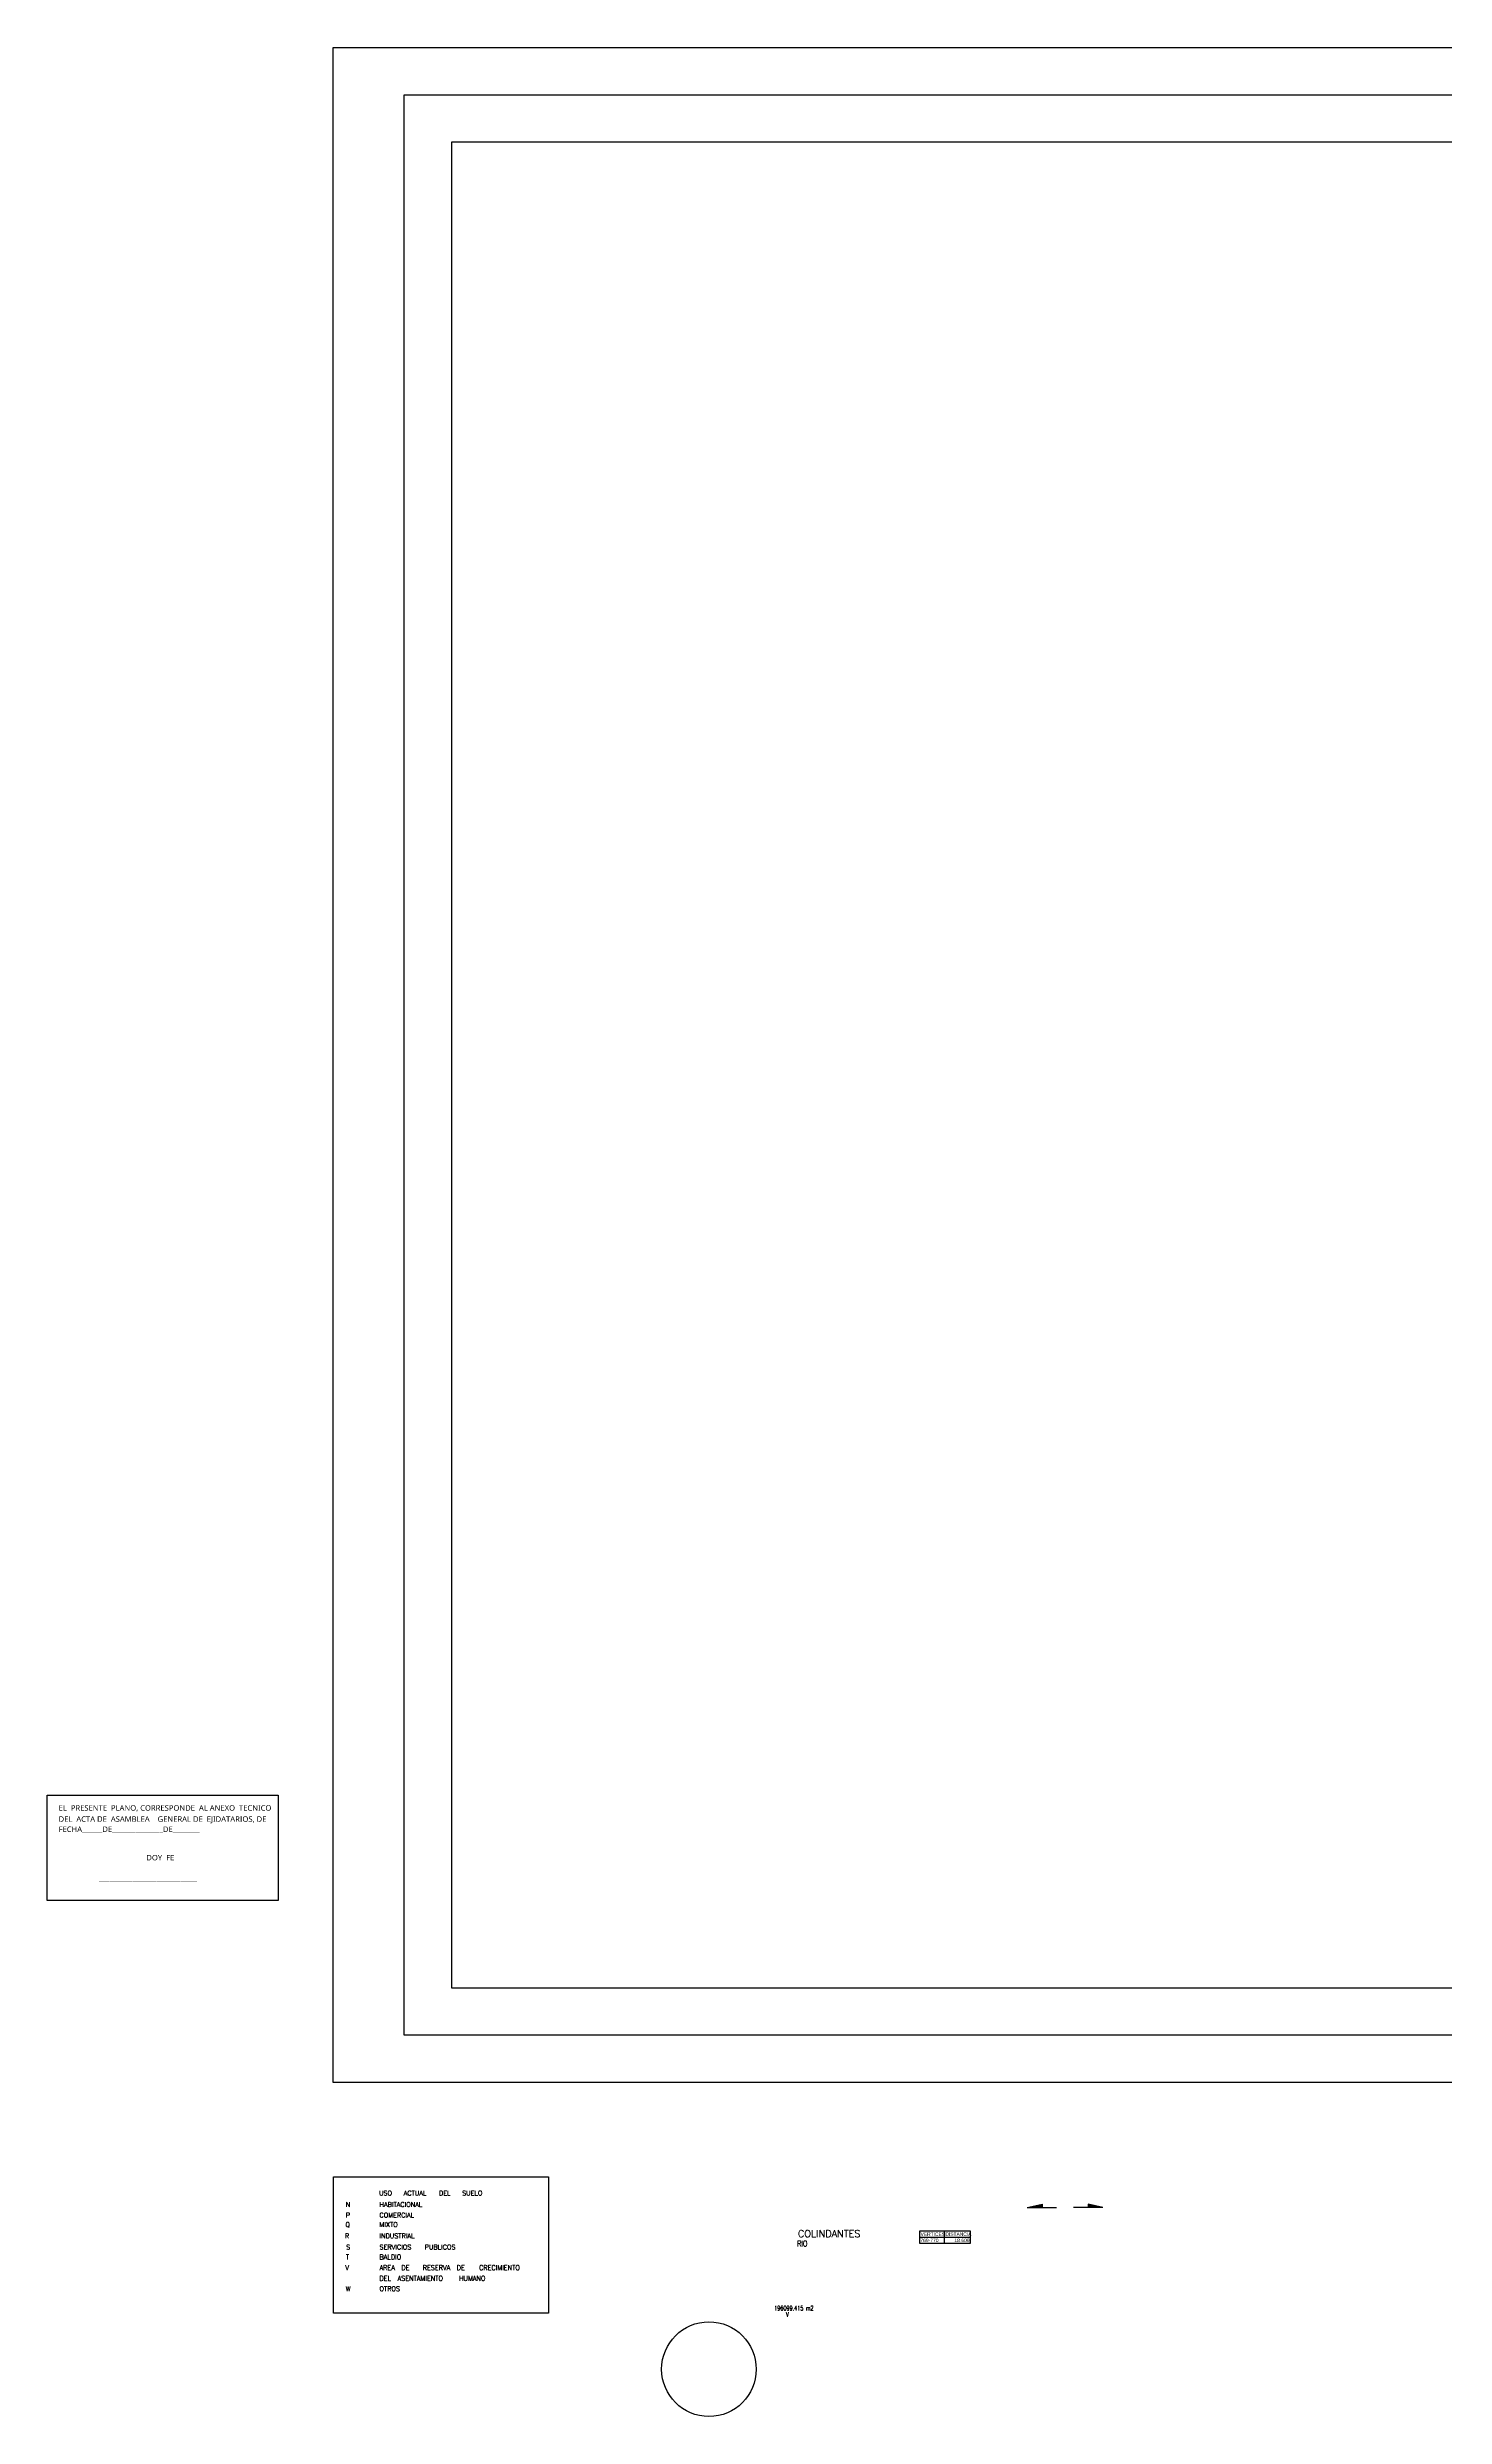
# Model space of a CAD drawing. Header units: millimetres. Extents: x -117 to 5, y -14 to 86.
# Drawn here: x -117.1 to -58, y -14.1 to 86 of the extents above; entities that cross this region are included whole.
import ezdxf
from ezdxf.enums import TextEntityAlignment as Align

# ---------------------------------------------------------------- set-up
doc = ezdxf.new("R2010")
doc.units = ezdxf.units.MM
doc.layers.add('PP', color=7, linetype='Continuous')
doc.styles.add('ROMANS', font='romans.shx', dxfattribs={"width": 0.75, "height": 0.25})
doc.styles.add('romant', font='romant.shx', dxfattribs={"height": 0.25})
doc.styles.add('TIMES', font='swissl.ttf')
doc.styles.add('TRE', font='trebuc.TTF')
doc.styles.add('verdana', font='MICROSS.TTF')

msp = doc.modelspace()

# ---------------------------------------------------------------- hatches: boundary and pattern name
at = {"layer": 'PP'}
for points in [[(-75.02, -5.28), (-75.02, -5.14), (-75.66, -5.28)], [(-72.45, -5.28), (-73.08, -5.14), (-73.08, -5.28)]]:
    msp.add_hatch(color=1, dxfattribs=at).paths.add_polyline_path(points)

# ---------------------------------------------------------------- linework, layer by layer
at = {"layer": 'PP', "color": 1}
for p, q in [((-75.66, -5.28), (-75.02, -5.14)), ((-75.66, -5.28), (-74.41, -5.28)), ((-75.02, -5.14), (-75.02, -5.28)), ((-72.45, -5.28), (-73.7, -5.28)), ((-72.45, -5.28), (-73.08, -5.14)), ((-73.08, -5.14), (-73.08, -5.28))]:
    msp.add_line(p, q, dxfattribs=at)
at = {"layer": 'PP'}
for p, q in [((-80.19, -6.53), (-78.07, -6.53)), ((-79.17, -6.26), (-79.17, -6.8))]:
    msp.add_line(p, q, dxfattribs=at)
at = {"layer": 'PP', "color": 1, "lineweight": 25}
for points in [[(1, 86), (1, 0), (-105, 0), (-105, 86)], [(-2, 2), (-102, 2), (-102, 84), (-2, 84)], [(-100, 82), (-100, 4), (-16, 4), (-16, 82)], [(-117.09, 12.15), (-107.32, 12.15), (-107.32, 7.7), (-117.09, 7.7)], [(-104.99, -3.98), (-95.89, -3.98), (-95.89, -9.74), (-104.99, -9.74)]]:
    msp.add_lwpolyline(points, close=True, dxfattribs=at)
at = {"layer": 'PP'}
msp.add_lwpolyline([(-80.19, -6.26), (-78.07, -6.26), (-78.07, -6.8), (-80.19, -6.8)], close=True, dxfattribs=at)
msp.add_circle((-89.11, -12.11), 2, dxfattribs=at)

# ---------------------------------------------------------------- texts
at = {"layer": 'PP', "color": 1}
for s, height, style, width, p in [('EL  PRESENTE  PLANO, CORRESPONDE  AL ANEXO  TECNICO', 0.231, 'TRE', 1.07, (-116.61, 11.49)), ('DEL  ACTA DE  ASAMBLEA    GENERAL DE  EJIDATARIOS, DE', 0.231, 'TRE', 1.07, (-116.61, 11.02)), ('FECHA______DE_______________DE________', 0.231, 'TRE', 1.07, (-116.61, 10.59)), ('DOY  FE', 0.231, 'TRE', 1.07, (-112.9, 9.39)), ('_____________________________', 0.231, 'TRE', 1.07, (-114.9, 8.55)), ('VERTICES', 0.15, 'verdana', 0.9, (-80.16, -6.48)), ('DISTANCIA', 0.15, 'verdana', 0.9, (-79.11, -6.48))]:
    msp.add_text(s, height=height, dxfattribs=dict(at, style=style, width=width)).set_placement(p)
at = {"layer": 'PP', "lineweight": 25, "style": 'ROMANS'}
for s, p in [('USO   ACTUAL   DEL   SUELO', (-103.06, -4.77)), ('Q', (-104.48, -6.1)), ('N', (-104.47, -5.25)), ('P', (-104.47, -5.7)), ('COMERCIAL', (-103.04, -5.7)), ('HABITACIONAL', (-103.04, -5.25)), ('MIXTO', (-103.04, -6.1)), ('R', (-104.5, -6.58)), ('S', (-104.45, -7.05)), ('SERVICIOS   PUBLICOS', (-103.04, -7.05)), ('INDUSTRIAL', (-103.04, -6.58)), ('V', (-104.49, -7.92)), ('T', (-104.46, -7.47)), ('AREA  DE   RESERVA  DE   CRECIMIENTO', (-103.04, -7.92)), ('BALDIO', (-103.04, -7.47)), ('W', (-104.47, -8.81)), ('OTROS', (-103.04, -8.81)), ('DEL  ASENTAMIENTO   HUMANO', (-103.04, -8.37))]:
    msp.add_text(s, height=0.2, dxfattribs=at).set_placement(p)
for s, height, width, p in [('RIO', 0.25, 0.75, (-85.38, -6.93)), ('196099.415 m2', 0.2, 0.62, (-86.35, -9.63)), ('V', 0.2, 0.62, (-85.85, -9.9))]:
    msp.add_text(s, height=height, dxfattribs=dict(at, width=width)).set_placement(p)
at = {"layer": 'PP', "style": 'romant'}
msp.add_text('COLINDANTES', height=0.3, dxfattribs=at).set_placement((-85.35, -6.53))
at = {"layer": 'PP', "color": 1, "style": 'TIMES'}
msp.add_text('769-770', height=0.15, dxfattribs=at).set_placement((-80.17, -6.74))
msp.add_text('18.609', height=0.15, dxfattribs=at).set_placement((-78.09, -6.74), align=Align.RIGHT)

doc.saveas('drawing.dxf')
